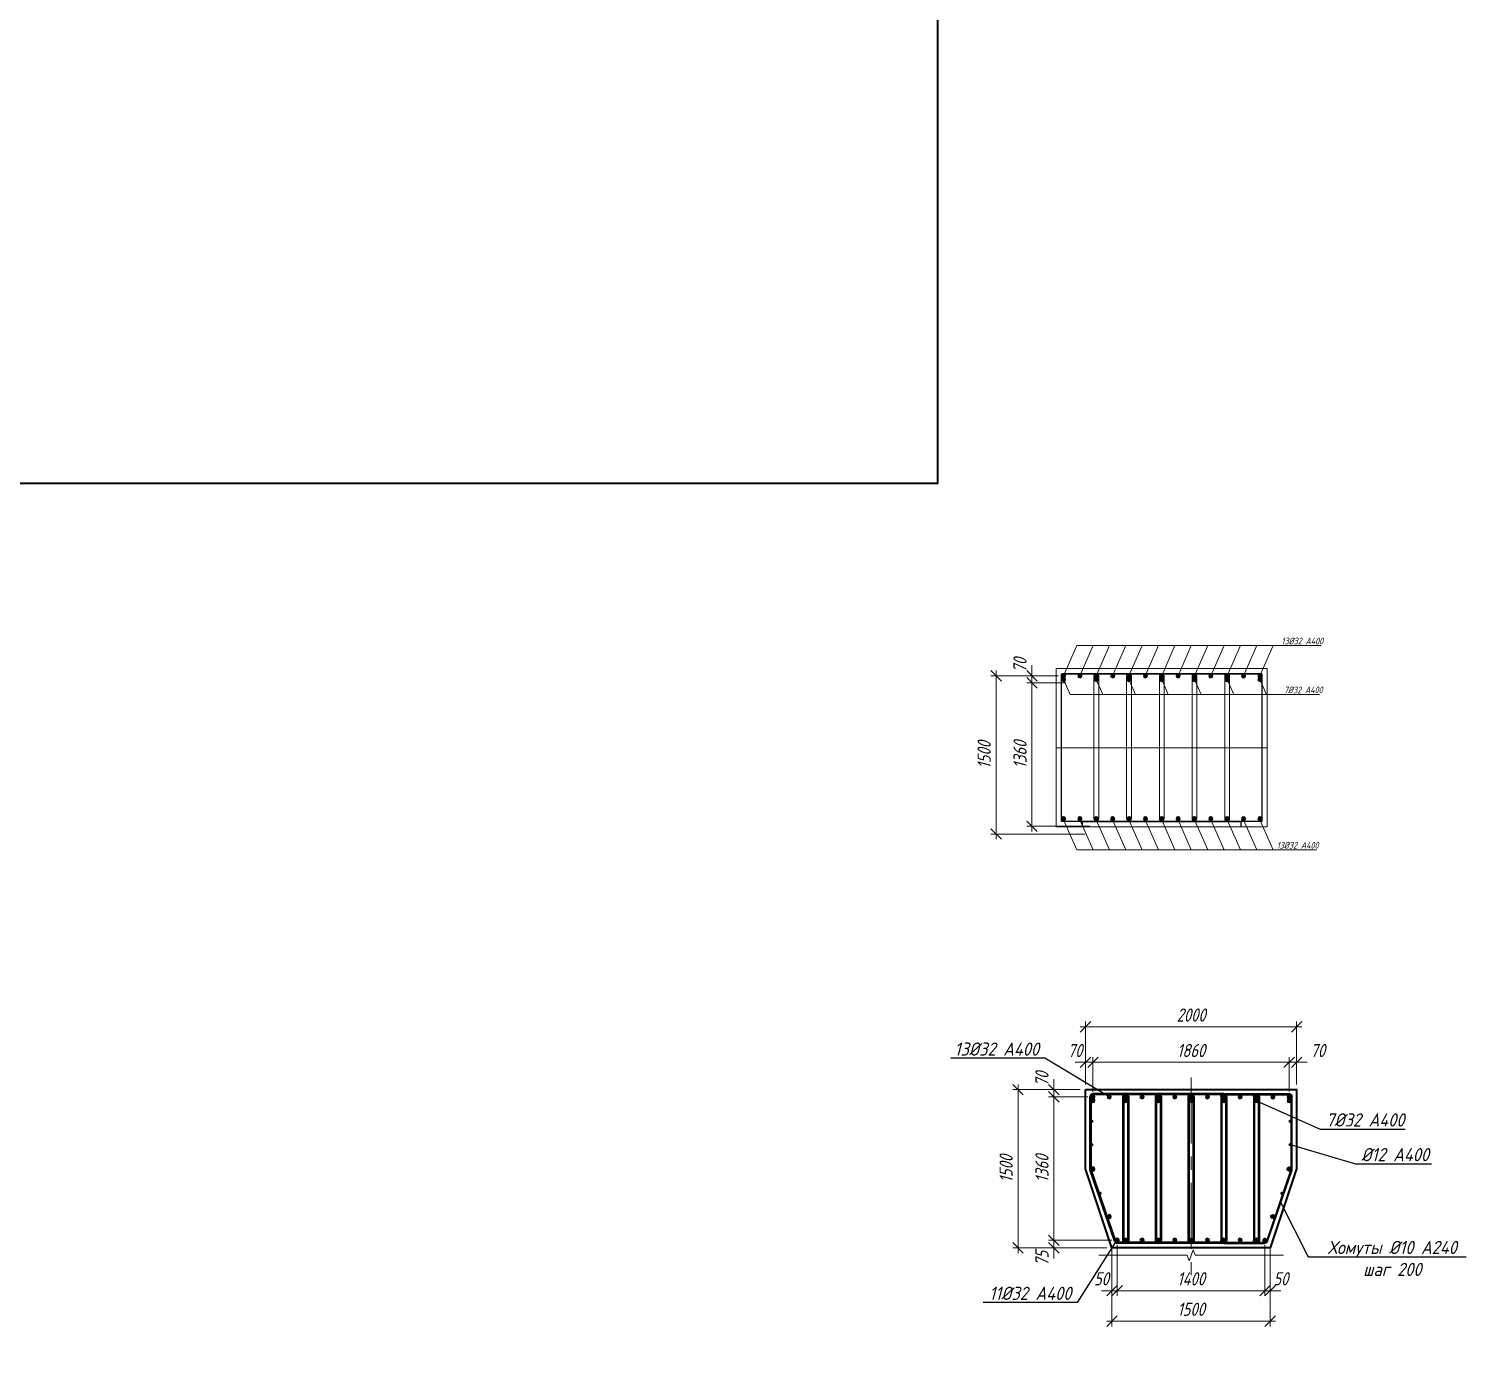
# Model space of a CAD drawing. Header units: millimetres. Extents: x 263685 to 14136308, y -2404013 to 2433772.
# Drawn here: x 7201285 to 7214908, y 759978 to 772467 of the extents above; entities that cross this region are included whole.
import ezdxf
from ezdxf import colors
from ezdxf.entities.mleader import LeaderData, LeaderLine
from ezdxf.math import Vec2, Vec3

# ---------------------------------------------------------------- set-up
doc = ezdxf.new("R2010")
doc.units = ezdxf.units.MM
doc.linetypes.add('невидимая', pattern=[9.525, 6.35, -3.175])
doc.linetypes.add('осевая', pattern=[2, 1.25, -0.25, 0.25, -0.25])
for name, color, linetype, lineweight in [('1-Бетон', 106, 'Continuous', 35), ('Арматура', 1, 'Continuous', 40), ('ИС_Мвн', 3, 'Continuous', 18), ('ИС_ОПОР_Med_Арматура', 1, 'Continuous', 35), ('ИС_Ось', 3, 'осевая', 18), ('ИС_Размер', 3, 'Continuous', 18), ('ИС_СПРЖ_Wide', 1, 'Continuous', 35), ('ИС_Текст', 4, 'Continuous', 18), ('ИС_Тонкая', 3, 'Continuous', 18), ('Тонкая', 3, 'Continuous', 15), ('Хомуты', 4, 'Continuous', 18)]:
    doc.layers.add(name, color=color, linetype=linetype, lineweight=lineweight)
doc.layers.add('ИС_Невидимая', color=4, linetype='невидимая')
doc.styles.add('0', font='isocpeur.ttf', dxfattribs={"width": 0.8, "oblique": 15})
doc.styles.add('ISOCPEUR', font='isocpeur.ttf', dxfattribs={"width": 0.8, "oblique": 15, "height": 2.5})
doc.styles.add('ROMANS', font='isocpeur.ttf', dxfattribs={"width": 0.9, "oblique": 15})
doc.dimstyles.new('М50', dxfattribs={"dimscale": 50, "dimtxt": 2.5, "dimasz": 2, "dimexe": 1, "dimexo": 1, "dimgap": 1, "dimtad": 1, "dimdec": 0, "dimtxsty": '0', "dimblk1": 'OBLIQUE', "dimblk2": 'OBLIQUE', "dimsah": 1, "dimcen": 2.5, "dimdle": 1, "dimclrd": 256, "dimclre": 256, "dimclrt": 256, "dimaunit": 1, "dimadec": 0, "dimazin": 0, "dimtfac": 0.75, "dimtdec": 0, "dimtmove": 1, "dimatfit": 2, "dimldrblk": 'OBLIQUE', "dimfxl": 1, "dimtolj": 1, "dimtzin": 0, "dimlwd": -1, "dimlwe": -1, "dimarcsym": 0})
pattern_1 = [(0, (7211206.95024, 787247.42305), (0, 0.6985), [0.508, -0.1905]), (90, (7211206.95024, 787247.42305), (-0.6985, 4e-17), [0.508, -0.1905])]
pattern_2 = [(0, (7211206.95024, 787467.42305), (0, 0.6985), [0.508, -0.1905]), (90, (7211206.95024, 787467.42305), (-0.6985, 4e-17), [0.508, -0.1905])]
pattern_3 = [(0, (7211284.9999, 786786.3682), (0, 0.6985), [0.508, -0.1905]), (90, (7211284.9999, 786786.3682), (-0.6985, 4e-17), [0.508, -0.1905])]

# ---------------------------------------------------------------- blocks, each defined once
blk = doc.blocks.new('*U1988')
h = blk.add_hatch(color=256)
h.dxf.hatch_style = 1
h.paths.add_polyline_path([(16, 0, 1), (-16, 0, 1)])
blk.add_circle((0, 0), 16)
at = {"layer": 'Defpoints'}
for radius in [17.5, 3]:
    blk.add_circle((0, 0), radius, dxfattribs=at)
blk = doc.blocks.new('*U1993')
at = {"layer": 'Арматура', "xscale": -1}
blk.add_blockref('*U1988', (72.75, 72.75), dxfattribs=at)
blk = doc.blocks.new('*U1994')
at = {"layer": 'ИС_Размер', "color": 0, "linetype": 'ByBlock', "lineweight": -2, "transparency": 16777216}
for p in [(0, 0), (155, 0), (310, 0), (465, 0), (620, 0), (775, 0), (930, 0), (1085, 0), (1240, 0), (1395, 0), (1550, 0), (1705, 0), (1860, 0)]:
    blk.add_blockref('*U1993', p, dxfattribs=at)
blk = doc.blocks.new('*U1991')
at = {"layer": 'Арматура', "xscale": -1}
blk.add_blockref('*U1988', (72.75, 72.75), dxfattribs=at)
blk = doc.blocks.new('*U1992')
at = {"layer": 'ИС_Размер', "color": 0, "linetype": 'ByBlock', "lineweight": -2, "transparency": 16777216}
for p in [(0, 0), (310, 0), (620, 0), (930, 0), (1240, 0), (1550, 0), (1860, 0)]:
    blk.add_blockref('*U1991', p, dxfattribs=at)
blk = doc.blocks.new('*U1995')
at = {"layer": 'Арматура', "xscale": -1}
blk.add_blockref('*U1988', (72.75, 72.75), dxfattribs=at)
blk = doc.blocks.new('*U1996')
at = {"layer": 'ИС_Размер', "color": 0, "linetype": 'ByBlock', "lineweight": -2, "transparency": 16777216}
for p in [(0, 0), (155, 0), (310, 0), (465, 0), (620, 0), (775, 0), (930, 0), (1085, 0), (1240, 0)]:
    blk.add_blockref('*U1995', p, dxfattribs=at)
blk = doc.blocks.new('Хомут 1')
at = {"layer": 'Defpoints'}
for p, q in [((137960, 43387), (137646, 43387)), ((137960, 43375), (137646, 43375)), ((137975, 43360), (137975, 41995)), ((137987, 43360), (137987, 41992)), ((137960, 41980), (137877, 41980)), ((137960, 41968), (137877, 41968))]:
    blk.add_line(p, q, dxfattribs=at)
for points in [[(137852, 41985), (137620, 42663, -0.095146), (137619, 42673), (137619, 43360)], [(137631, 43360), (137631, 42673, 0.095146), (137632, 42667), (137864, 41990)]]:
    blk.add_lwpolyline(points, format="xyb", dxfattribs=at)
for centre, radius, start, end in [((137646, 43360), 27, 90, 180), ((137646, 43360), 15, 90, 180), ((137956, 43360), 15, 90, 180), ((137960, 43360), 27, 0, 90), ((137960, 43360), 15, 0, 90), ((137877, 41995), 27, 201.7404, 270), ((137877, 41995), 15, 201.7404, 270), ((137960, 41995), 15, 270, 0), ((137960, 41995), 27, 270, 0)]:
    blk.add_arc(centre, radius, start, end, dxfattribs=at)
at = {"layer": 'Хомуты'}
for p, q in [((137625, 43360), (137625, 42673)), ((137960, 43381), (137646, 43381)), ((137981, 43360), (137981, 41992)), ((137858, 41987), (137626, 42665)), ((137960, 41974), (137877, 41974))]:
    blk.add_line(p, q, dxfattribs=at)
for centre, start, end in [((137646, 43360), 90, 180), ((137960, 43360), 0, 90), ((137877, 41995), 201.7404, 270), ((137960, 41995), 270, 0)]:
    blk.add_arc(centre, 21, start, end, dxfattribs=at)
blk = doc.blocks.new('Хомут 2')
at = {"layer": 'Defpoints'}
for p, q in [((137414, 43360), (137414, 41992)), ((137426, 43360), (137426, 41992)), ((137755, 43387), (137441, 43387)), ((137756, 43375), (137441, 43375)), ((137770, 43360), (137770, 41995)), ((137782, 43360), (137782, 41992)), ((137756, 41980), (137441, 41980)), ((137756, 41968), (137441, 41968))]:
    blk.add_line(p, q, dxfattribs=at)
for centre, radius, start, end in [((137441, 43360), 27, 90, 180), ((137441, 43360), 15, 90, 180), ((137755, 43360), 27, 0, 90), ((137755, 43360), 15, 0, 90), ((137441, 41995), 27, 180, 270), ((137441, 41995), 15, 180, 270), ((137755, 41995), 15, 270, 0), ((137755, 41995), 27, 270, 0)]:
    blk.add_arc(centre, radius, start, end, dxfattribs=at)
at = {"layer": 'Хомуты'}
for p, q in [((137420, 43360), (137420, 41992)), ((137755, 43381), (137441, 43381)), ((137776, 43360), (137776, 41992)), ((137755, 41974), (137441, 41974))]:
    blk.add_line(p, q, dxfattribs=at)
for centre, start, end in [((137441, 43360), 90, 180), ((137755, 43360), 0, 90), ((137441, 41995), 180, 270), ((137755, 41995), 270, 0)]:
    blk.add_arc(centre, 21, start, end, dxfattribs=at)
blk = doc.blocks.new('_OBLIQUE')
at = {"color": 0, "linetype": 'ByBlock', "lineweight": -2}
blk.add_line((0.5, 0.5), (-0.5, -0.5), dxfattribs=at)
blk = doc.blocks.new('*D1997')
at = {"layer": 'Defpoints', "color": 0, "transparency": 16777216}
for p in [(7213000, 760988), (7213050, 760911), (7213050, 760505)]:
    blk.add_point(p, dxfattribs=at)
at = {"layer": 'ИС_Размер', "transparency": 16777216}
for p, q in [((7213000, 760938), (7213000, 760455)), ((7213050, 760861), (7213050, 760455)), ((7213000, 760505), (7212900, 760505)), ((7213000, 760505), (7213050, 760505)), ((7213050, 760505), (7213150, 760505))]:
    blk.add_line(p, q, dxfattribs=at)
at = {"layer": 'ИС_Размер', "transparency": 16777216, "xscale": 100, "yscale": 100, "zscale": 100}
blk.add_blockref('_OBLIQUE', (7213000, 760505), dxfattribs=at)
at = {"layer": 'ИС_Размер', "transparency": 16777216, "xscale": 100, "yscale": 100, "zscale": 100, "rotation": 180}
blk.add_blockref('_OBLIQUE', (7213050, 760505), dxfattribs=at)
at = {"layer": 'ИС_Размер', "transparency": 16777216, "insert": (7213150, 760618), "char_height": 125, "attachment_point": 5, "style": '0'}
blk.add_mtext('\\A1;50', dxfattribs=at)
blk = doc.blocks.new('*D1998')
at = {"layer": 'Defpoints', "color": 0, "transparency": 16777216}
for p in [(7211600, 760988), (7211550, 760911), (7211550, 760505)]:
    blk.add_point(p, dxfattribs=at)
at = {"layer": 'ИС_Размер', "transparency": 16777216}
for p, q in [((7211550, 760861), (7211550, 760455)), ((7211600, 760938), (7211600, 760455)), ((7211550, 760505), (7211450, 760505)), ((7211600, 760505), (7211550, 760505)), ((7211600, 760505), (7211700, 760505))]:
    blk.add_line(p, q, dxfattribs=at)
at = {"layer": 'ИС_Размер', "transparency": 16777216, "xscale": 100, "yscale": 100, "zscale": 100}
blk.add_blockref('_OBLIQUE', (7211550, 760505), dxfattribs=at)
at = {"layer": 'ИС_Размер', "transparency": 16777216, "xscale": 100, "yscale": 100, "zscale": 100, "rotation": 180}
blk.add_blockref('_OBLIQUE', (7211600, 760505), dxfattribs=at)
at = {"layer": 'ИС_Размер', "transparency": 16777216, "insert": (7211450, 760618), "char_height": 125, "attachment_point": 5, "style": '0'}
blk.add_mtext('\\A1;50', dxfattribs=at)
blk = doc.blocks.new('*D1999')
at = {"layer": 'Defpoints', "color": 0, "transparency": 16777216}
for p in [(7211550, 760663), (7213050, 760505), (7213050, 760217)]:
    blk.add_point(p, dxfattribs=at)
at = {"layer": 'ИС_Размер', "transparency": 16777216}
for p, q in [((7211550, 760613), (7211550, 760167)), ((7213050, 760455), (7213050, 760167)), ((7211500, 760217), (7213100, 760217))]:
    blk.add_line(p, q, dxfattribs=at)
at = {"layer": 'ИС_Размер', "transparency": 16777216, "xscale": 100, "yscale": 100, "zscale": 100, "rotation": 180}
blk.add_blockref('_OBLIQUE', (7211550, 760217), dxfattribs=at)
at = {"layer": 'ИС_Размер', "transparency": 16777216, "xscale": 100, "yscale": 100, "zscale": 100}
blk.add_blockref('_OBLIQUE', (7213050, 760217), dxfattribs=at)
at = {"layer": 'ИС_Размер', "transparency": 16777216, "insert": (7212300, 760329), "char_height": 125, "attachment_point": 5, "style": '0'}
blk.add_mtext('\\A1;1500', dxfattribs=at)
blk = doc.blocks.new('*D2000')
at = {"layer": 'Defpoints', "color": 0, "transparency": 16777216}
for p in [(7211600, 760988), (7213000, 760988), (7211600, 760505)]:
    blk.add_point(p, dxfattribs=at)
at = {"layer": 'ИС_Размер', "transparency": 16777216}
for p, q in [((7211600, 760938), (7211600, 760455)), ((7213000, 760938), (7213000, 760455)), ((7213050, 760505), (7211550, 760505))]:
    blk.add_line(p, q, dxfattribs=at)
at = {"layer": 'ИС_Размер', "transparency": 16777216, "xscale": 100, "yscale": 100, "zscale": 100, "rotation": 180}
blk.add_blockref('_OBLIQUE', (7211600, 760505), dxfattribs=at)
at = {"layer": 'ИС_Размер', "transparency": 16777216, "xscale": 100, "yscale": 100, "zscale": 100}
blk.add_blockref('_OBLIQUE', (7213000, 760505), dxfattribs=at)
at = {"layer": 'ИС_Размер', "transparency": 16777216, "insert": (7212300, 760618), "char_height": 125, "attachment_point": 5, "style": '0'}
blk.add_mtext('\\A1;1400 ', dxfattribs=at)
blk = doc.blocks.new('_None')
blk = doc.blocks.new('*D2001')
at = {"layer": 'Defpoints', "color": 0, "transparency": 16777216}
for p in [(7211300, 762411), (7210660, 760911), (7211550, 760911)]:
    blk.add_point(p, dxfattribs=at)
at = {"layer": 'ИС_Размер', "transparency": 16777216}
for p, q in [((7211250, 762411), (7210610, 762411)), ((7210660, 762461), (7210660, 760861)), ((7211500, 760911), (7210610, 760911))]:
    blk.add_line(p, q, dxfattribs=at)
at = {"layer": 'ИС_Размер', "transparency": 16777216, "xscale": 100, "yscale": 100, "zscale": 100}
for p, rotation in [((7210660, 762411), 90), ((7210660, 760911), 270)]:
    blk.add_blockref('_OBLIQUE', p, dxfattribs=dict(at, rotation=rotation))
at = {"layer": 'ИС_Размер', "transparency": 16777216, "insert": (7210547, 761661), "char_height": 125, "attachment_point": 5, "rotation": 90, "style": '0'}
blk.add_mtext('\\A1;1500', dxfattribs=at)
blk = doc.blocks.new('*D2002')
at = {"layer": 'Defpoints', "color": 0, "transparency": 16777216}
for p in [(7211000, 762411), (7211300, 762411), (7211370, 762343)]:
    blk.add_point(p, dxfattribs=at)
at = {"layer": 'ИС_Размер', "transparency": 16777216}
for p, q in [((7211000, 762411), (7211000, 762511)), ((7211250, 762411), (7210950, 762411)), ((7211320, 762343), (7210950, 762343)), ((7211000, 762343), (7211000, 762411)), ((7211000, 762343), (7211000, 762243))]:
    blk.add_line(p, q, dxfattribs=at)
at = {"layer": 'ИС_Размер', "transparency": 16777216, "xscale": 100, "yscale": 100, "zscale": 100}
for p, rotation in [((7211000, 762411), 270), ((7211000, 762343), 90)]:
    blk.add_blockref('_OBLIQUE', p, dxfattribs=dict(at, rotation=rotation))
at = {"layer": 'ИС_Размер', "transparency": 16777216, "insert": (7210887, 762511), "char_height": 125, "attachment_point": 5, "rotation": 90, "style": '0'}
blk.add_mtext('\\A1;70', dxfattribs=at)
blk = doc.blocks.new('*D2003')
at = {"layer": 'Defpoints', "color": 0, "transparency": 16777216}
for p in [(7211000, 760983), (7211600, 760983), (7211550, 760911)]:
    blk.add_point(p, dxfattribs=at)
at = {"layer": 'ИС_Размер', "transparency": 16777216}
for p, q in [((7211550, 760983), (7210950, 760983)), ((7211000, 760983), (7211000, 761083)), ((7211000, 760911), (7211000, 760983)), ((7211500, 760911), (7210950, 760911)), ((7211000, 760911), (7211000, 760811))]:
    blk.add_line(p, q, dxfattribs=at)
at = {"layer": 'ИС_Размер', "transparency": 16777216, "xscale": 100, "yscale": 100, "zscale": 100}
for p, rotation in [((7211000, 760983), 270), ((7211000, 760911), 90)]:
    blk.add_blockref('_OBLIQUE', p, dxfattribs=dict(at, rotation=rotation))
at = {"layer": 'ИС_Размер', "transparency": 16777216, "insert": (7210887, 760811), "char_height": 125, "attachment_point": 5, "rotation": 90, "style": '0'}
blk.add_mtext('\\A1;75', dxfattribs=at)
blk = doc.blocks.new('*D2004')
at = {"layer": 'Defpoints', "color": 0, "transparency": 16777216}
for p in [(7211000, 762343), (7211370, 762343), (7211600, 760983)]:
    blk.add_point(p, dxfattribs=at)
at = {"layer": 'ИС_Размер', "transparency": 16777216}
for p, q in [((7211320, 762343), (7210950, 762343)), ((7211000, 760933), (7211000, 762393)), ((7211550, 760983), (7210950, 760983))]:
    blk.add_line(p, q, dxfattribs=at)
at = {"layer": 'ИС_Размер', "transparency": 16777216, "xscale": 100, "yscale": 100, "zscale": 100}
for p, rotation in [((7211000, 762343), 90), ((7211000, 760983), 270)]:
    blk.add_blockref('_OBLIQUE', p, dxfattribs=dict(at, rotation=rotation))
at = {"layer": 'ИС_Размер', "transparency": 16777216, "insert": (7210887, 761663), "char_height": 125, "attachment_point": 5, "rotation": 90, "style": '0'}
blk.add_mtext('\\A1;1360 ', dxfattribs=at)
blk = doc.blocks.new('*D2005')
at = {"layer": 'Defpoints', "color": 0, "transparency": 16777216}
for p in [(7213300, 762670), (7213230, 762343), (7213300, 762411)]:
    blk.add_point(p, dxfattribs=at)
at = {"layer": 'ИС_Размер', "transparency": 16777216}
for p, q in [((7213230, 762670), (7213130, 762670)), ((7213230, 762393), (7213230, 762720)), ((7213230, 762670), (7213300, 762670)), ((7213300, 762461), (7213300, 762720)), ((7213300, 762670), (7213400, 762670))]:
    blk.add_line(p, q, dxfattribs=at)
at = {"layer": 'ИС_Размер', "transparency": 16777216, "xscale": 100, "yscale": 100, "zscale": 100}
blk.add_blockref('_OBLIQUE', (7213230, 762670), dxfattribs=at)
at = {"layer": 'ИС_Размер', "transparency": 16777216, "xscale": 100, "yscale": 100, "zscale": 100, "rotation": 180}
blk.add_blockref('_OBLIQUE', (7213300, 762670), dxfattribs=at)
at = {"layer": 'ИС_Размер', "transparency": 16777216, "insert": (7213500, 762782), "char_height": 125, "attachment_point": 5, "style": '0'}
blk.add_mtext('\\A1;70', dxfattribs=at)
blk = doc.blocks.new('*D2006')
at = {"layer": 'Defpoints', "color": 0, "transparency": 16777216}
for p in [(7211300, 762670), (7211300, 762411), (7211370, 762341)]:
    blk.add_point(p, dxfattribs=at)
at = {"layer": 'ИС_Размер', "transparency": 16777216}
for p, q in [((7211300, 762670), (7211200, 762670)), ((7211300, 762461), (7211300, 762720)), ((7211370, 762670), (7211300, 762670)), ((7211370, 762391), (7211370, 762720)), ((7211370, 762670), (7211470, 762670))]:
    blk.add_line(p, q, dxfattribs=at)
at = {"layer": 'ИС_Размер', "transparency": 16777216, "xscale": 100, "yscale": 100, "zscale": 100}
blk.add_blockref('_OBLIQUE', (7211300, 762670), dxfattribs=at)
at = {"layer": 'ИС_Размер', "transparency": 16777216, "xscale": 100, "yscale": 100, "zscale": 100, "rotation": 180}
blk.add_blockref('_OBLIQUE', (7211370, 762670), dxfattribs=at)
at = {"layer": 'ИС_Размер', "transparency": 16777216, "insert": (7211200, 762782), "char_height": 125, "attachment_point": 5, "style": '0'}
blk.add_mtext('\\A1;70', dxfattribs=at)
blk = doc.blocks.new('*D2007')
at = {"layer": 'Defpoints', "color": 0, "transparency": 16777216}
for p in [(7211300, 763006), (7211300, 762411), (7213300, 762411)]:
    blk.add_point(p, dxfattribs=at)
at = {"layer": 'ИС_Размер', "transparency": 16777216}
for p, q in [((7211300, 762461), (7211300, 763056)), ((7213300, 762461), (7213300, 763056)), ((7213350, 763006), (7211250, 763006))]:
    blk.add_line(p, q, dxfattribs=at)
at = {"layer": 'ИС_Размер', "transparency": 16777216, "xscale": 100, "yscale": 100, "zscale": 100, "rotation": 180}
blk.add_blockref('_OBLIQUE', (7211300, 763006), dxfattribs=at)
at = {"layer": 'ИС_Размер', "transparency": 16777216, "xscale": 100, "yscale": 100, "zscale": 100}
blk.add_blockref('_OBLIQUE', (7213300, 763006), dxfattribs=at)
at = {"layer": 'ИС_Размер', "transparency": 16777216, "insert": (7212300, 763118), "char_height": 125, "attachment_point": 5, "style": '0'}
blk.add_mtext('\\A1;2000', dxfattribs=at)
blk = doc.blocks.new('*D2008')
at = {"layer": 'Defpoints', "color": 0, "transparency": 16777216}
for p in [(7213230, 762670), (7211370, 762341), (7213230, 762343)]:
    blk.add_point(p, dxfattribs=at)
at = {"layer": 'ИС_Размер', "transparency": 16777216}
for p, q in [((7211320, 762670), (7213280, 762670)), ((7211370, 762391), (7211370, 762720)), ((7213230, 762393), (7213230, 762720))]:
    blk.add_line(p, q, dxfattribs=at)
at = {"layer": 'ИС_Размер', "transparency": 16777216, "xscale": 100, "yscale": 100, "zscale": 100, "rotation": 180}
blk.add_blockref('_OBLIQUE', (7211370, 762670), dxfattribs=at)
at = {"layer": 'ИС_Размер', "transparency": 16777216, "xscale": 100, "yscale": 100, "zscale": 100}
blk.add_blockref('_OBLIQUE', (7213230, 762670), dxfattribs=at)
at = {"layer": 'ИС_Размер', "transparency": 16777216, "insert": (7212300, 762782), "char_height": 125, "attachment_point": 5, "style": '0'}
blk.add_mtext('\\A1;1860', dxfattribs=at)
blk = doc.blocks.new('*U2030')
at = {"layer": 'Арматура', "xscale": -1}
blk.add_blockref('*U1988', (72.75, 72.75), dxfattribs=at)
blk = doc.blocks.new('*U2031')
at = {"layer": 'ИС_Размер', "color": 0, "linetype": 'ByBlock', "lineweight": -2, "transparency": 16777216}
for p in [(0, 0), (155, 0), (310, 0), (465, 0), (620, 0), (775, 0), (930, 0), (1085, 0), (1240, 0), (1395, 0), (1550, 0), (1705, 0), (1860, 0)]:
    blk.add_blockref('*U2030', p, dxfattribs=at)
blk = doc.blocks.new('*U2022')
at = {"layer": 'Арматура', "xscale": -1}
blk.add_blockref('*U1988', (72.75, 72.75), dxfattribs=at)
blk = doc.blocks.new('*U2029')
at = {"layer": 'ИС_Размер', "color": 0, "linetype": 'ByBlock', "lineweight": -2, "transparency": 16777216}
for p in [(0, 0), (310, 0), (620, 0), (930, 0), (1240, 0), (1550, 0), (1860, 0)]:
    blk.add_blockref('*U2022', p, dxfattribs=at)
blk = doc.blocks.new('*U2023')
at = {"layer": 'Арматура', "xscale": -1}
blk.add_blockref('*U1988', (72.75, 72.75), dxfattribs=at)
blk = doc.blocks.new('*U2024')
at = {"layer": 'ИС_Размер', "color": 0, "linetype": 'ByBlock', "lineweight": -2, "transparency": 16777216}
for p in [(0, 0), (155, 0), (310, 0), (465, 0), (620, 0), (775, 0), (930, 0), (1085, 0), (1240, 0), (1395, 0), (1550, 0), (1705, 0), (1860, 0)]:
    blk.add_blockref('*U2023', p, dxfattribs=at)
blk = doc.blocks.new('*U2025')
at = {"layer": 'ИС_Размер'}
blk.add_lwpolyline([(-63, -143), (63, 143)], dxfattribs=at)
blk = doc.blocks.new('*U2026')
at = {"layer": 'ИС_Размер', "color": 0, "linetype": 'ByBlock', "lineweight": -2, "transparency": 16777216}
for p in [(0, 0), (155, 0), (310, 0), (465, 0), (620, 0), (775, 0), (930, 0), (1085, 0), (1240, 0), (1395, 0), (1550, 0), (1705, 0), (1860, 0)]:
    blk.add_blockref('*U2025', p, dxfattribs=at)
blk = doc.blocks.new('*U2027')
at = {"layer": 'ИС_Размер'}
blk.add_lwpolyline([(-63, -143), (0, 0)], dxfattribs=at)
blk = doc.blocks.new('*U2028')
at = {"layer": 'ИС_Размер', "color": 0, "linetype": 'ByBlock', "lineweight": -2, "transparency": 16777216}
for p in [(0, 0), (310, 0), (620, 0), (930, 0), (1240, 0), (1550, 0), (1860, 0)]:
    blk.add_blockref('*U2027', p, dxfattribs=at)
blk = doc.blocks.new('*U2020')
at = {"layer": 'ИС_Размер'}
blk.add_lwpolyline([(-63, -143), (63, 143)], dxfattribs=at)
blk = doc.blocks.new('*U2021')
at = {"layer": 'ИС_Размер', "color": 0, "linetype": 'ByBlock', "lineweight": -2, "transparency": 16777216}
for p in [(0, 0), (155, 0), (310, 0), (465, 0), (620, 0), (775, 0), (930, 0), (1085, 0), (1240, 0), (1395, 0), (1550, 0), (1705, 0), (1860, 0)]:
    blk.add_blockref('*U2020', p, dxfattribs=at)
blk = doc.blocks.new('*D2032')
at = {"layer": 'Defpoints', "color": 0, "transparency": 16777216}
for p in [(7211092, 766334), (7210452, 764834), (7211342, 764834)]:
    blk.add_point(p, dxfattribs=at)
at = {"layer": 'ИС_Размер', "transparency": 16777216}
for p, q in [((7211042, 766334), (7210402, 766334)), ((7210452, 766384), (7210452, 764784)), ((7211292, 764834), (7210402, 764834))]:
    blk.add_line(p, q, dxfattribs=at)
at = {"layer": 'ИС_Размер', "transparency": 16777216, "xscale": 100, "yscale": 100, "zscale": 100}
for p, rotation in [((7210452, 766334), 90), ((7210452, 764834), 270)]:
    blk.add_blockref('_OBLIQUE', p, dxfattribs=dict(at, rotation=rotation))
at = {"layer": 'ИС_Размер', "transparency": 16777216, "insert": (7210339, 765584), "char_height": 125, "attachment_point": 5, "rotation": 90, "style": '0'}
blk.add_mtext('\\A1;1500', dxfattribs=at)
blk = doc.blocks.new('*D2033')
at = {"layer": 'Defpoints', "color": 0, "transparency": 16777216}
for p in [(7210792, 766334), (7211092, 766334), (7211162, 766267)]:
    blk.add_point(p, dxfattribs=at)
at = {"layer": 'ИС_Размер', "transparency": 16777216}
for p, q in [((7210792, 766334), (7210792, 766434)), ((7211042, 766334), (7210742, 766334)), ((7210792, 766267), (7210792, 766334)), ((7211112, 766267), (7210742, 766267)), ((7210792, 766267), (7210792, 766167))]:
    blk.add_line(p, q, dxfattribs=at)
at = {"layer": 'ИС_Размер', "transparency": 16777216, "xscale": 100, "yscale": 100, "zscale": 100}
for p, rotation in [((7210792, 766334), 270), ((7210792, 766267), 90)]:
    blk.add_blockref('_OBLIQUE', p, dxfattribs=dict(at, rotation=rotation))
at = {"layer": 'ИС_Размер', "transparency": 16777216, "insert": (7210679, 766434), "char_height": 125, "attachment_point": 5, "rotation": 90, "style": '0'}
blk.add_mtext('\\A1;70', dxfattribs=at)
blk = doc.blocks.new('*D2034')
at = {"layer": 'Defpoints', "color": 0, "transparency": 16777216}
for p in [(7210792, 766267), (7211162, 766267), (7211392, 764907)]:
    blk.add_point(p, dxfattribs=at)
at = {"layer": 'ИС_Размер', "transparency": 16777216}
for p, q in [((7210792, 764857), (7210792, 766317)), ((7211112, 766267), (7210742, 766267)), ((7211342, 764907), (7210742, 764907))]:
    blk.add_line(p, q, dxfattribs=at)
at = {"layer": 'ИС_Размер', "transparency": 16777216, "xscale": 100, "yscale": 100, "zscale": 100}
for p, rotation in [((7210792, 766267), 90), ((7210792, 764907), 270)]:
    blk.add_blockref('_OBLIQUE', p, dxfattribs=dict(at, rotation=rotation))
at = {"layer": 'ИС_Размер', "transparency": 16777216, "insert": (7210679, 765587), "char_height": 125, "attachment_point": 5, "rotation": 90, "style": '0'}
blk.add_mtext('\\A1;1360 ', dxfattribs=at)

msp = doc.modelspace()

# ---------------------------------------------------------------- hatches: boundary and pattern name
at = {"layer": 'ИС_СПРЖ_Wide'}
h = msp.add_hatch(dxfattribs=at)
h.set_pattern_fill('ANGLE', color=256, scale=0.1)
h.set_pattern_definition(pattern_2)
edge = h.paths.add_edge_path()
edge.add_arc((7211359.1202, 762110.359), 6, 0, 360)
h = msp.add_hatch(dxfattribs=at)
h.set_pattern_fill('ANGLE', color=256, scale=0.1)
h.set_pattern_definition(pattern_2)
edge = h.paths.add_edge_path()
edge.add_arc((7213240.1202, 762110.359), 6, 180, 540, ccw=False)
h = msp.add_hatch(dxfattribs=at)
h.set_pattern_fill('ANGLE', color=256, scale=0.1)
h.set_pattern_definition(pattern_1)
edge = h.paths.add_edge_path()
edge.add_arc((7211359.1202, 761890.359), 6, 0, 360)
h = msp.add_hatch(dxfattribs=at)
h.set_pattern_fill('ANGLE', color=256, scale=0.1)
h.set_pattern_definition(pattern_1)
edge = h.paths.add_edge_path()
edge.add_arc((7213240.1202, 761890.359), 6, 180, 540, ccw=False)
h = msp.add_hatch(dxfattribs=at)
h.set_pattern_fill('ANGLE', color=256, scale=0.1)
h.set_pattern_definition(pattern_3)
edge = h.paths.add_edge_path()
edge.add_arc((7211437.1699, 761429.3042), 6, 0, 360)
h = msp.add_hatch(dxfattribs=at)
h.set_pattern_fill('ANGLE', color=256, scale=0.1)
h.set_pattern_definition(pattern_3)
edge = h.paths.add_edge_path()
edge.add_arc((7213162.0706, 761429.3042), 6, 180, 540, ccw=False)

# ---------------------------------------------------------------- linework, layer by layer
at = {"layer": '1-Бетон'}
msp.add_lwpolyline([(7128178.4958, 856655.6275), (7209897.5675, 856655.6275), (7209897.5675, 768155.2594), (7128178.4958, 768155.2594)], close=True, dxfattribs=at)
msp.add_lwpolyline([(7211299.6202, 762410.7299), (7213299.6202, 762410.7299), (7213299.6202, 761660.7299), (7213049.6202, 760910.7299), (7211549.6202, 760910.7299), (7211299.6202, 761660.7299), (7211299.6202, 762410.7299)], dxfattribs=at)
at = {"layer": 'Defpoints'}
msp.add_lwpolyline([(7211071.7442, 766351.6522), (7212971.8102, 766351.6522), (7212971.8102, 764951.6522), (7211071.7442, 764951.6522)], close=True, dxfattribs=at)
at = {"layer": 'ИС_Невидимая'}
msp.add_lwpolyline([(7211271.7442, 764901.6522), (7211271.7442, 764951.6522), (7212771.7442, 764951.6522), (7212771.7442, 764901.6522)], dxfattribs=at)
at = {"layer": 'ИС_ОПОР_Med_Арматура'}
for centre, radius in [((7211359.1202, 762110.359), 6.75), ((7211359.1202, 762110.359), 6), ((7213240.1202, 762110.359), 6.75), ((7213240.1202, 762110.359), 6), ((7211359.1202, 761890.359), 6.75), ((7211359.1202, 761890.359), 6), ((7213240.1202, 761890.359), 6.75), ((7213240.1202, 761890.359), 6), ((7211437.1699, 761429.3042), 6.75), ((7211437.1699, 761429.3042), 6), ((7213162.0706, 761429.3042), 6.75), ((7213162.0706, 761429.3042), 6)]:
    msp.add_circle(centre, radius, dxfattribs=at)
at = {"layer": 'ИС_Ось', "ltscale": 500}
msp.add_line((7212299.6202, 762526.1801), (7212299.6202, 760611.5584), dxfattribs=at)
at = {"layer": 'ИС_Текст'}
for points in [[(7211091.7772, 766356.6522), (7211401.7772, 766356.6522, -0.4142135624), (7211424.2772, 766334.1522), (7211424.2442, 764979.1522, -0.4142135624), (7211401.7442, 764956.6522), (7211091.7442, 764956.6522, -0.4142135624), (7211069.2442, 764979.1522), (7211069.2772, 766334.1522, -0.4142135624), (7211091.7772, 766356.6522)], [(7211401.7772, 766356.6522), (7211711.7772, 766356.6522, -0.4142135624), (7211734.2772, 766334.1522), (7211734.2442, 764979.1522, -0.4142135624), (7211711.7442, 764956.6522), (7211401.7442, 764956.6522, -0.4142135624), (7211379.2442, 764979.1522), (7211379.2772, 766334.1522, -0.4142135624), (7211401.7772, 766356.6522)], [(7211711.7772, 766356.6522), (7212021.7772, 766356.6522, -0.4142135624), (7212044.2772, 766334.1522), (7212044.2442, 764979.1522, -0.4142135624), (7212021.7442, 764956.6522), (7211711.7442, 764956.6522, -0.4142135624), (7211689.2442, 764979.1522), (7211689.2772, 766334.1522, -0.4142135624), (7211711.7772, 766356.6522)], [(7212021.7772, 766356.6522), (7212331.7772, 766356.6522, -0.4142135624), (7212354.2772, 766334.1522), (7212354.2442, 764979.1522, -0.4142135624), (7212331.7442, 764956.6522), (7212021.7442, 764956.6522, -0.4142135624), (7211999.2442, 764979.1522), (7211999.2772, 766334.1522, -0.4142135624), (7212021.7772, 766356.6522)], [(7212331.7772, 766356.6522), (7212641.7772, 766356.6522, -0.4142135624), (7212664.2772, 766334.1522), (7212664.2442, 764979.1522, -0.4142135624), (7212641.7442, 764956.6522), (7212331.7442, 764956.6522, -0.4142135624), (7212309.2442, 764979.1522), (7212309.2772, 766334.1522, -0.4142135624), (7212331.7772, 766356.6522)], [(7212641.7772, 766356.6522), (7212951.7772, 766356.6522, -0.4142135624), (7212974.2772, 766334.1522), (7212974.2442, 764979.1522, -0.4142135624), (7212951.7442, 764956.6522), (7212641.7442, 764956.6522, -0.4142135624), (7212619.2442, 764979.1522), (7212619.2772, 766334.1522, -0.4142135624), (7212641.7772, 766356.6522)]]:
    msp.add_lwpolyline(points, format="xyb", dxfattribs=at)
at = {"layer": 'ИС_Тонкая'}
for p, q in [((7211549.6202, 760910.7299), (7211549.6202, 760840.7179)), ((7213049.6202, 760910.7299), (7213049.6202, 760840.7179))]:
    msp.add_line(p, q, dxfattribs=at)
msp.add_lwpolyline([(7211021.7442, 766401.6522), (7213021.8102, 766401.6522), (7213021.8102, 764901.6522), (7211021.7442, 764901.6522)], close=True, dxfattribs=at)
for points in [[(7211021.7442, 765651.6522), (7213021.8102, 765651.6522)], [(7211424.6202, 760840.7179), (7212262.1202, 760840.7179), (7212280.8702, 760789.2027), (7212318.3702, 760892.2331), (7212337.1202, 760840.7179), (7213174.6202, 760840.7179)]]:
    msp.add_lwpolyline(points, dxfattribs=at)

# ---------------------------------------------------------------- block references
for name, p in [('Хомут 1', (7073721.8814, 718985.7962)), ('Хомут 2', (7074236.6593, 718985.7962)), ('Хомут 2', (7074546.6593, 718985.7962)), ('Хомут 2', (7074856.6593, 718985.7962))]:
    msp.add_blockref(name, p)
at = {"xscale": -1}
for name, p in [('Хомут 2', (7350362.5812, 718985.7962)), ('Хомут 1', (7350877.3591, 718985.7962))]:
    msp.add_blockref(name, p, dxfattribs=at)
at = {"layer": 'Арматура', "xscale": -1}
for p in [(7211369.9033, 761658.4894), (7211524.6533, 761207.0406), (7211599.6533, 760983.4799)]:
    msp.add_blockref('*U1988', p, dxfattribs=at)
at = {"layer": 'Арматура'}
for p in [(7213229.3372, 761658.4894), (7213074.5872, 761207.0406), (7212999.5872, 760983.4799)]:
    msp.add_blockref('*U1988', p, dxfattribs=at)
at = {"layer": 'ИС_Размер'}
for name, p in [('*U2026', (7211154.3057, 766476.9848)), ('*U2031', (7211019.0272, 766261.4022)), ('*U2029', (7211019.0272, 766226.4022)), ('*U2024', (7211018.9942, 764906.4022)), ('*U1994', (7211296.9033, 762270.4799)), ('*U1992', (7211296.9033, 762235.4799)), ('*U1996', (7211606.9033, 760910.7299))]:
    msp.add_blockref(name, p, dxfattribs=at)
at = {"layer": 'ИС_Размер', "xscale": -1, "rotation": 180}
for name, p in [('*U2028', (7211154.3057, 766156.3195)), ('*U2021', (7211154.3057, 764826.3195))]:
    msp.add_blockref(name, p, dxfattribs=at)

# ---------------------------------------------------------------- dimensions: what is measured, and where the dimension line sits
at = {"layer": 'ИС_Размер'}
for base, p1, p2, picture, middle in [((7210791.7772120787, 766334.152154185), (7211161.8102464406, 766266.6521541848), (7211091.777212007, 766334.1521541848), '*D2033', (7210791.7772120247, 766434.1521541848)), ((7210999.6202236759, 762410.7298534825), (7211369.6532580527, 762343.2298534822), (7211299.620223619, 762410.7298534822), '*D2002', (7210999.6202236367, 762510.7298534822)), ((7210999.6202, 760983.4799), (7211549.6202, 760910.7299), (7211599.6533, 760983.4799), '*D2003', (7210999.6202, 760810.7299))]:
    dim = msp.add_linear_dim(base=base, p1=p1, p2=p2, angle=90, dimstyle='М50', override={"dimrnd": 5}, dxfattribs=at)
    dim.commit()
    dim.dimension.update_dxf_attribs({"geometry": picture, "text_midpoint": middle, "dimtype": 160})
for base, p1, p2, picture, middle in [((7210451.7092, 764834.1522), (7211091.7772, 766334.1522), (7211341.7772, 764834.1522), '*D2032', (7210339.2092, 765584.1522)), ((7210659.5522, 760910.7299), (7211299.6202, 762410.7299), (7211549.6202, 760910.7299), '*D2001', (7210547.0522, 761660.7299))]:
    dim = msp.add_linear_dim(base=base, p1=p1, p2=p2, angle=90, dimstyle='М50', dxfattribs=at)
    dim.commit()
    dim.dimension.update_dxf_attribs({"geometry": picture, "text_midpoint": middle})
for base, p1, p2, picture, middle in [((7210791.7772, 766266.6522), (7211391.8102, 764906.9022), (7211161.8102, 766266.6522), '*D2034', (7210679.2772, 765586.7772)), ((7210999.6202, 762343.2299), (7211599.6533, 760983.4799), (7211369.6533, 762343.2299), '*D2004', (7210887.1202, 761663.3549))]:
    dim = msp.add_linear_dim(base=base, p1=p1, p2=p2, angle=90, text='<> ', dimstyle='М50', dxfattribs=at)
    dim.commit()
    dim.dimension.update_dxf_attribs({"geometry": picture, "text_midpoint": middle})
for base, p1, p2, picture, middle in [((7211299.6202, 763005.7082), (7213299.6202, 762410.7299), (7211299.6202, 762410.7299), '*D2007', (7212299.6202, 763118.2082)), ((7213229.6533, 762669.7772), (7211369.6202, 762340.7299), (7213229.6533, 762343.2299), '*D2008', (7212299.6367, 762782.2772)), ((7213049.6202, 760216.6501), (7211549.6202, 760663.4799), (7213049.6202, 760505.3197), '*D1999', (7212299.6202, 760329.1501))]:
    dim = msp.add_linear_dim(base=base, p1=p1, p2=p2, dimstyle='М50', dxfattribs=at)
    dim.commit()
    dim.dimension.update_dxf_attribs({"geometry": picture, "text_midpoint": middle})
for base, p1, p2, picture, middle in [((7211299.6202, 762669.7772), (7211369.6202, 762340.7299), (7211299.6202, 762410.7299), '*D2006', (7211199.6202, 762669.7772)), ((7213299.6202, 762669.7772), (7213229.6533, 762343.2299), (7213299.6202, 762410.7299), '*D2005', (7213499.6202, 762669.7772)), ((7211549.6202, 760505.3197), (7211599.6533, 760988.2299), (7211549.6202, 760910.7299), '*D1998', (7211449.6202, 760505.3197)), ((7213049.6202, 760505.3197), (7212999.5872, 760988.2299), (7213049.6202, 760910.7299), '*D1997', (7213149.6202, 760505.3197))]:
    dim = msp.add_linear_dim(base=base, p1=p1, p2=p2, dimstyle='М50', dxfattribs=at)
    dim.commit()
    dim.dimension.update_dxf_attribs({"geometry": picture, "text_midpoint": middle, "dimtype": 160})
dim = msp.add_linear_dim(base=(7211599.6533, 760505.3197), p1=(7212999.5872, 760988.2299), p2=(7211599.6533, 760988.2299), text='<> ', dimstyle='М50', dxfattribs=at)
dim.commit()
dim.dimension.update_dxf_attribs({"geometry": '*D2000', "text_midpoint": (7212299.6202, 760617.8197)})

# ---------------------------------------------------------------- leaders
at = {"layer": 'ИС_Мвн'}
ml = msp.add_multileader_mtext('Standard', dxfattribs=at)
ml.set_content('\\A1;13%%C32 А400', color=256, style='ISOCPEUR')
ml.set_leader_properties(color=256, linetype='ByLayer', lineweight=-1)
ml.set_arrow_properties(name='NONE')
ml.build(insert=Vec2(0, 0))
ml.multileader.update_dxf_attribs({"text_left_attachment_type": 6, "text_right_attachment_type": 6, "dogleg_length": 0.36, "arrow_head_size": 80, "scale": 40})
ctx = ml.context
ctx.base_point, ctx.scale, ctx.char_height, ctx.arrow_head_size, ctx.landing_gap_size, ctx.plane_origin = Vec3(7213153.3301, 766619.8175), 40, 62.5, 80, 3.6, Vec3(7212538.425, 766837.5777)
ctx.left_attachment, ctx.right_attachment = 6, 6
notes = []
notes.append((ctx, [(0, (1, 1, 0), (7213066.8341, 766619.8175), (1, 0), 86.496, [(0, [(7211216.8341, 766619.8175)], 0, [])])]))
ctx.mtext.insert, ctx.mtext.flow_direction = Vec3(7213156.9301, 766694.8175), 5
ml = msp.add_multileader_mtext('Standard', dxfattribs=at)
ml.set_content('\\A1;7%%C32 А400', color=256, style='ISOCPEUR')
ml.set_leader_properties(color=256, linetype='ByLayer', lineweight=-1)
ml.set_arrow_properties(name='NONE')
ml.build(insert=Vec2(0, 0))
ml.multileader.update_dxf_attribs({"text_left_attachment_type": 6, "text_right_attachment_type": 6, "dogleg_length": 0.36, "arrow_head_size": 80, "scale": 40})
ctx = ml.context
ctx.base_point, ctx.scale, ctx.char_height, ctx.arrow_head_size, ctx.landing_gap_size, ctx.plane_origin = Vec3(7213175.911, 766156.3195), 40, 62.5, 80, 3.6, Vec3(7212475.8965, 766374.0797)
ctx.left_attachment, ctx.right_attachment = 6, 6
notes.append((ctx, [(0, (1, 1, 0), (7213089.4151, 766156.3195), (1, 0), 86.496, [(0, [(7211154.3057, 766156.3195)], 0, [])])]))
ctx.mtext.insert, ctx.mtext.flow_direction = Vec3(7213179.511, 766231.3195), 5
ml = msp.add_multileader_mtext('Standard', dxfattribs=at)
ml.set_content('\\A1;13%%C32 А400', color=256, style='ISOCPEUR')
ml.set_leader_properties(color=256, linetype='ByLayer', lineweight=-1)
ml.set_arrow_properties(name='NONE')
ml.build(insert=Vec2(0, 0))
ml.multileader.update_dxf_attribs({"text_left_attachment_type": 6, "text_right_attachment_type": 6, "dogleg_length": 0.36, "arrow_head_size": 80, "scale": 40})
ctx = ml.context
ctx.base_point, ctx.scale, ctx.char_height, ctx.arrow_head_size, ctx.landing_gap_size, ctx.plane_origin = Vec3(7213108.8628, 764683.4868), 40, 62.5, 80, 3.6, Vec3(7212538.425, 764465.7266)
ctx.left_attachment, ctx.right_attachment = 6, 6
notes.append((ctx, [(0, (1, 1, 0), (7213076.8341, 764683.4868), (1, 0), 32.0286, [(0, [(7211216.8341, 764683.4868)], 0, [])])]))
ctx.mtext.insert, ctx.mtext.flow_direction = Vec3(7213112.4628, 764758.4868), 5
at = {"layer": 'Тонкая', "color": 3}
ml = msp.add_multileader_mtext('Standard', dxfattribs=at)
ml.set_content('{\\C256;13%%C32 А400 }', color=4, style='ROMANS')
ml.set_leader_properties(color=256)
ml.set_arrow_properties(name='NONE')
ml.build(insert=Vec2(0, 0))
ml.multileader.update_dxf_attribs({"text_left_attachment_type": 6, "text_right_attachment_type": 6, "arrow_head_size": 600})
ctx = ml.context
ctx.base_point, ctx.char_height, ctx.arrow_head_size, ctx.plane_origin = Vec3(7210012.7792, 762707.8714), 125, 600, Vec3(7209356.1257, 764574.1414)
ctx.left_attachment, ctx.right_attachment, ctx.text_align_type = 6, 6, 1
notes.append((ctx, [(1, (1, 1, 0), (7210912.7601, 762707.8714), (-1, 0), 8, [(0, [(7211524.6533, 762343.2299)], 0, [])])]))
ctx.mtext.insert, ctx.mtext.width, ctx.mtext.alignment, ctx.mtext.flow_direction = Vec3(7210458.7696, 762857.8714), 1172.648907, 2, 5
ml = msp.add_multileader_mtext('Standard', dxfattribs=at)
ml.set_content('{\\C256;7%%C32 А400 }', color=4, style='ROMANS')
ml.set_leader_properties(color=256)
ml.set_arrow_properties(name='NONE')
ml.build(insert=Vec2(0, 0))
ml.multileader.update_dxf_attribs({"text_left_attachment_type": 6, "text_right_attachment_type": 6, "arrow_head_size": 600})
ctx = ml.context
ctx.base_point, ctx.char_height, ctx.arrow_head_size, ctx.plane_origin = Vec3(7213532.2923, 762036.2102), 125, 600, Vec3(7212806.1578, 764028.2539)
ctx.left_attachment, ctx.right_attachment, ctx.text_align_type = 6, 6, 1
notes.append((ctx, [(0, (1, 1, 0), (7213524.2923, 762036.2102), (1, 0), 8, [(0, [(7212919.6533, 762305.2299)], 0, [])])]))
ctx.mtext.insert, ctx.mtext.width, ctx.mtext.alignment, ctx.mtext.flow_direction = Vec3(7213950.1578, 762186.2102), 1172.648907, 2, 5
ml = msp.add_multileader_mtext('Standard', dxfattribs=at)
ml.set_content('{\\C256;%%C12 А400 }', color=4, style='ROMANS')
ml.set_leader_properties(color=256)
ml.set_arrow_properties(name='NONE')
ml.build(insert=Vec2(0, 0))
ml.multileader.update_dxf_attribs({"text_left_attachment_type": 6, "text_right_attachment_type": 6, "arrow_head_size": 600})
ctx = ml.context
ctx.base_point, ctx.char_height, ctx.arrow_head_size, ctx.plane_origin = Vec3(7213866.7316, 761707.1619), 125, 600, Vec3(7213421.5151, 762843.7454)
ctx.left_attachment, ctx.right_attachment, ctx.text_align_type = 6, 6, 1
notes.append((ctx, [(0, (1, 1, 0), (7213856.7316, 761707.1619), (1, 0), 10, [(0, [(7213240.1202, 761890.359)], 0, [])])]))
ctx.mtext.insert, ctx.mtext.alignment, ctx.mtext.flow_direction = Vec3(7214233.9721, 761857.1619), 2, 5
ml = msp.add_multileader_mtext('Standard', dxfattribs=at)
ml.set_content('{\\C256;Хомуты \\Q15;%%C10 А240\\Pшаг 200}', color=4, style='ROMANS')
ml.set_leader_properties(color=256)
ml.set_arrow_properties(name='NONE')
ml.build(insert=Vec2(0, 0))
ml.multileader.update_dxf_attribs({"text_left_attachment_type": 6, "text_right_attachment_type": 6, "arrow_head_size": 600})
ctx = ml.context
ctx.base_point, ctx.char_height, ctx.arrow_head_size, ctx.plane_origin = Vec3(7213627.2526, 760827.4653), 125, 600, Vec3(7212963.4228, 761916.8713)
ctx.left_attachment, ctx.right_attachment, ctx.text_align_type = 6, 6, 1
notes.append((ctx, [(0, (1, 1, 0), (7213409.662, 760827.4653), (1, 0), 217.5906, [(0, [(7213146.1585, 761343.4892)], 0, [])])]))
ctx.mtext.insert, ctx.mtext.defined_height, ctx.mtext.alignment, ctx.mtext.flow_direction = Vec3(7214207.0199, 760977.4653), 121.5312, 2, 5
ml = msp.add_multileader_mtext('Standard', dxfattribs=at)
ml.set_content('{\\C256;11%%C32 А400 }', color=4, style='ROMANS')
ml.set_leader_properties(color=256)
ml.set_arrow_properties(name='NONE')
ml.build(insert=Vec2(0, 0))
ml.multileader.update_dxf_attribs({"text_left_attachment_type": 6, "text_right_attachment_type": 6, "arrow_head_size": 600})
ctx = ml.context
ctx.base_point, ctx.char_height, ctx.arrow_head_size, ctx.plane_origin = Vec3(7210341.5952, 760392.6055), 125, 600, Vec3(7209662.4417, 762258.8754)
ctx.left_attachment, ctx.right_attachment, ctx.text_align_type = 6, 6, 1
notes.append((ctx, [(1, (1, 1, 0), (7211219.0761, 760392.6055), (-1, 0), 8, [(0, [(7211594.6202, 760980.7299)], 0, [])])]))
ctx.mtext.insert, ctx.mtext.width, ctx.mtext.alignment, ctx.mtext.flow_direction = Vec3(7210776.3356, 760542.6055), 1172.648907, 2, 5
for ctx, leaders in notes:
    for number, flags, end, landing, length, lines in leaders:
        leader = LeaderData()
        leader.index, (leader.has_last_leader_line, leader.has_dogleg_vector, leader.attachment_direction) = number, flags
        leader.last_leader_point, leader.dogleg_vector, leader.dogleg_length = Vec3(end), Vec3(landing), length
        for number, points, colour, breaks in lines:
            line = LeaderLine()
            line.index, line.vertices, line.color, line.breaks = number, Vec3.list(points), colors.encode_raw_color(colour), breaks
            leader.lines.append(line)
        ctx.leaders.append(leader)

doc.saveas('drawing.dxf')
